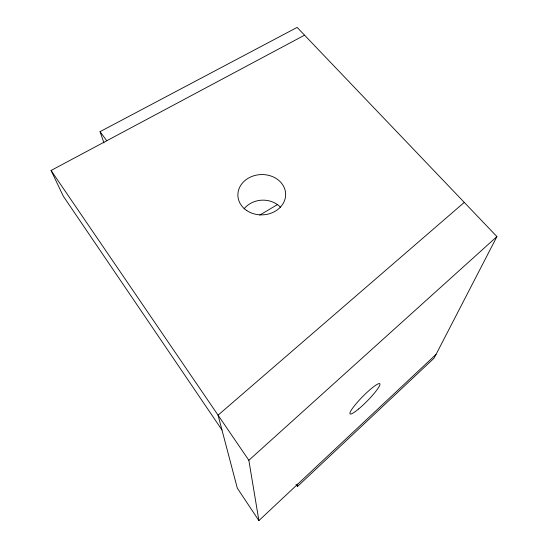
<?xml version="1.0" encoding="UTF-8"?>
<svg xmlns="http://www.w3.org/2000/svg" width="548" height="548" viewBox="0 0 548 548"><rect width="100%" height="100%" fill="white"/><g stroke="black" fill="none" stroke-linecap="round" stroke-linejoin="round"><path stroke-width="0.82" d="M435.989 354.426L434.043 358.187L297.475 486.487L297.694 484.192M103.962 142.939L100.051 131.657L297.139 27.4L496.926 236.585L436.064 354.378L258.889 520.6L237.311 488.145L218.063 415.179L464.272 202.39M258.889 520.6L248.847 460.286L496.926 236.585M259.745 215.09L277.391 204.623M221.961 429.954L63.294 196.184L51.074 170.476L304.565 35.175M100.051 131.657L106.764 140.754M296.002 484.391L297.475 486.487M51.074 170.476L248.847 460.286M244.052 208.918A22.598 19.399 -2.1 0 1 280.597 207.411M358.652 408.952A21.187 3.172 -45.4 0 0 379.915 383.895A21.187 3.172 -45.4 0 0 356.214 403.616A21.187 3.172 -45.4 0 0 358.652 408.952M246.771 210.562A23.893 20.16 -2 0 0 285.364 197.588A23.893 20.16 -2 0 0 253.169 175.99A23.893 20.16 -2 0 0 246.771 210.562"/></g></svg>
